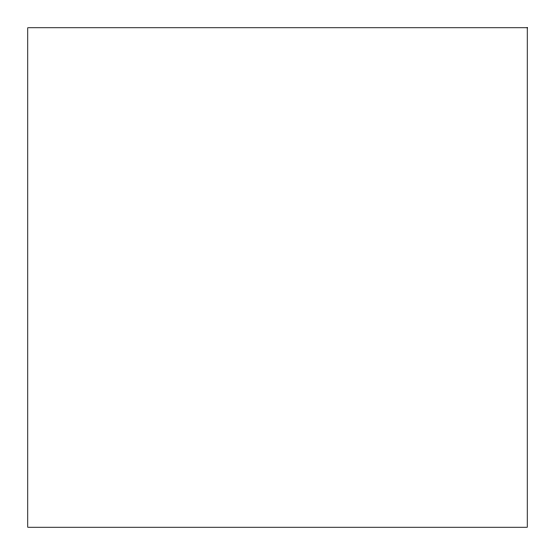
<?xml version="1.0" encoding="UTF-8"?>
<svg xmlns="http://www.w3.org/2000/svg" width="555" height="555" viewBox="0 0 555 555"><rect width="100%" height="100%" fill="white"/><g stroke="black" fill="none" stroke-linecap="round" stroke-linejoin="round"><path stroke-width="0.83" d="M527.25 27.75L27.75 27.75L27.75 527.25L527.25 527.25L527.25 27.75"/></g></svg>
